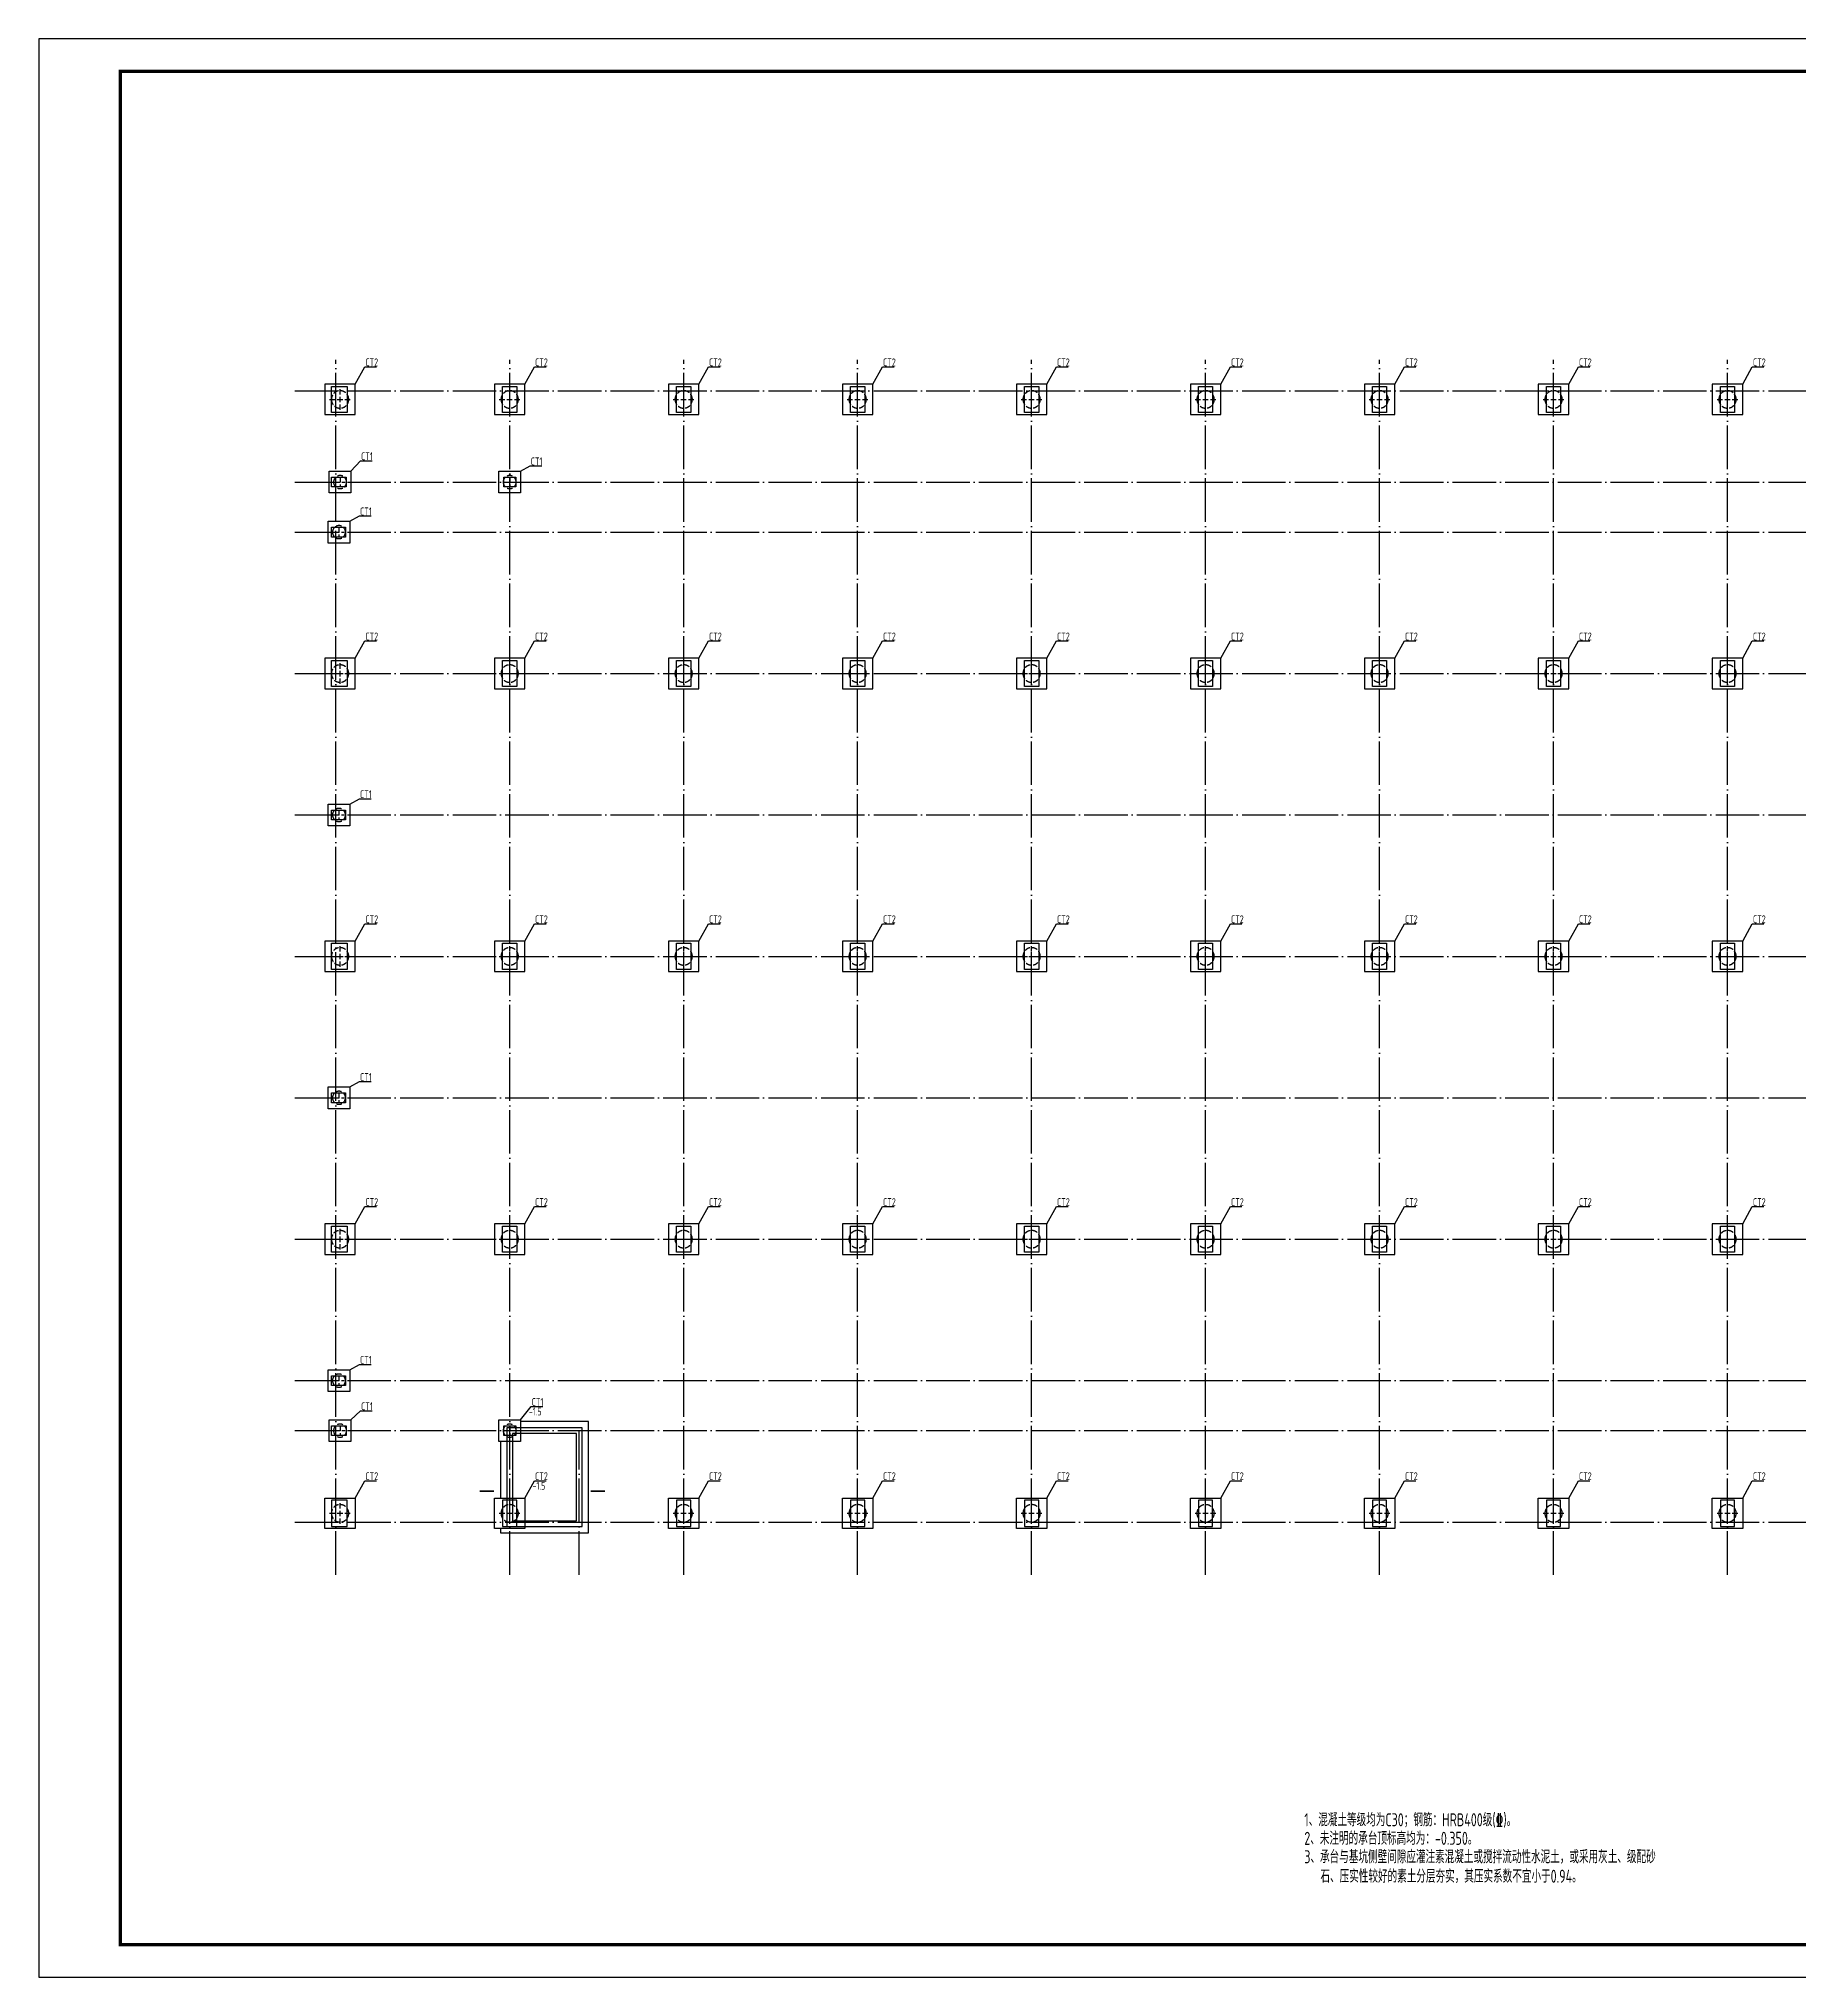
# Model space of a CAD drawing. Extents: x 19118 to 566552, y -1188739 to 92943.
# Drawn here: x 243357 to 324264, y -192636 to -103536 of the extents above; entities that cross this region are included whole.
import ezdxf

# ---------------------------------------------------------------- set-up
doc = ezdxf.new("R2010")
doc.units = 0
doc.header["$LTSCALE"] = 1000
doc.header["$MEASUREMENT"] = 0
doc.linetypes.add('DASH', pattern=[0.35, 0.25, -0.1])
doc.linetypes.add('DOTE', pattern=[2.42, 2, -0.2, 0.02, -0.2])
for name, color, linetype in [('DIM_SYMB', 3, 'CONTINUOUS'), ('DOTE', 9, 'DOTE'), ('PUB_TITLE', 4, 'CONTINUOUS'), ('TEXT', 7, 'CONTINUOUS'), ('WALL', 6, 'CONTINUOUS'), ('引线', 9, 'CONTINUOUS'), ('承台', 2, 'CONTINUOUS'), ('柱', 2, 'CONTINUOUS'), ('桩基标注', 7, 'CONTINUOUS'), ('桩心', 33, 'CONTINUOUS')]:
    doc.layers.add(name, color=color, linetype=linetype)
doc.layers.add('混凝土柱', color=2, linetype='CONTINUOUS', lineweight=25)
doc.styles.add('TSSD_Dimension', font='Tssdeng.shx', dxfattribs={"width": 0.7, "bigfont": 'hztxt.shx'})
doc.styles.add('TSSD_Rein', font='atssdeng.shx', dxfattribs={"width": 0.7, "bigfont": 'atssdchn.shx'})

msp = doc.modelspace()

# ---------------------------------------------------------------- linework, layer by layer
at = {"layer": 'DIM_SYMB', "const_width": 75}
for points in [[(264296.22, -170292.06), (263627.11, -170292.06)], [(269402.47, -170292.06), (268733.36, -170292.06)]]:
    msp.add_lwpolyline(points, dxfattribs=at)
at = {"layer": 'DOTE', "color": 8}
for p, q in [((257012.4, -174135.65), (257012.4, -118286.09)), ((265012.4, -174135.65), (265012.4, -118286.09)), ((273012.4, -174135.65), (273012.4, -118286.09)), ((281012.4, -174135.65), (281012.4, -118286.09)), ((289012.4, -174135.65), (289012.4, -118286.09)), ((297012.4, -174135.65), (297012.4, -118286.09)), ((305012.4, -174135.65), (305012.4, -118286.09)), ((313012.4, -174135.65), (313012.4, -118286.09)), ((321012.4, -174135.65), (321012.4, -118286.09)), ((255130.89, -119713.12), (363668.15, -119713.12)), ((255130.89, -123913.12), (363668.15, -123913.12)), ((255130.89, -126213.12), (363668.15, -126213.12)), ((255130.89, -132713.12), (363668.15, -132713.12)), ((255130.89, -139213.12), (363668.15, -139213.12)), ((255130.89, -145713.12), (363668.15, -145713.12)), ((255130.89, -152213.12), (363668.15, -152213.12)), ((255130.89, -158713.12), (363668.15, -158713.12)), ((255130.89, -165213.12), (363668.15, -165213.12)), ((255130.89, -167513.12), (363668.15, -167513.12)), ((268212.4, -174135.65), (268212.4, -167513.12)), ((255130.89, -171713.12), (363668.15, -171713.12))]:
    msp.add_line(p, q, dxfattribs=at)
at = {"layer": 'PUB_TITLE'}
msp.add_lwpolyline([(243357.07, -192635.97), (401007.07, -192635.97), (401007.07, -103535.97), (243357.07, -103535.97)], close=True, dxfattribs=at)
at = {"layer": 'PUB_TITLE', "const_width": 150}
msp.add_lwpolyline([(247107.07, -191135.97), (399507.07, -191135.97), (399507.07, -105035.97), (247107.07, -105035.97)], close=True, dxfattribs=at)
at = {"layer": 'WALL'}
for points in [[(264887.4, -171913.12), (268337.4, -171913.12), (268337.4, -167388.12), (264887.4, -167388.12)], [(265137.4, -171663.12), (268087.4, -171663.12), (268087.4, -167638.12), (265137.4, -167638.12)]]:
    msp.add_lwpolyline(points, close=True, dxfattribs=at)
at = {"layer": '引线', "linetype": 'DASH'}
for points in [[(257612.39, -120109.31, 0.99524903), (256812.4, -120113.12, 1.00477364)], [(265412.39, -120109.31, 0.99524903), (264612.4, -120113.12, 1.00477364)], [(273412.39, -120109.31, 0.99524903), (272612.4, -120113.12, 1.00477364)], [(281412.39, -120109.31, 0.99524903), (280612.4, -120113.12, 1.00477364)], [(289412.39, -120109.31, 0.99524903), (288612.4, -120113.12, 1.00477364)], [(297412.39, -120109.31, 0.99524903), (296612.4, -120113.12, 1.00477364)], [(305412.39, -120109.31, 0.99524903), (304612.4, -120113.12, 1.00477364)], [(313412.39, -120109.31, 0.99524903), (312612.4, -120113.12, 1.00477364)], [(321412.39, -120109.31, 0.99524903), (320612.4, -120113.12, 1.00477364)], [(257612.39, -132709.31, 0.99524903), (256812.4, -132713.12, 1.00477364)], [(265412.39, -132709.31, 0.99524903), (264612.4, -132713.12, 1.00477364)], [(273412.39, -132709.31, 0.99524903), (272612.4, -132713.12, 1.00477364)], [(281412.39, -132709.31, 0.99524903), (280612.4, -132713.12, 1.00477364)], [(289412.39, -132709.31, 0.99524903), (288612.4, -132713.12, 1.00477364)], [(297412.39, -132709.31, 0.99524903), (296612.4, -132713.12, 1.00477364)], [(305412.39, -132709.31, 0.99524903), (304612.4, -132713.12, 1.00477364)], [(313412.39, -132709.31, 0.99524903), (312612.4, -132713.12, 1.00477364)], [(321412.39, -132709.31, 0.99524903), (320612.4, -132713.12, 1.00477364)], [(257612.39, -145709.31, 0.99524903), (256812.4, -145713.12, 1.00477364)], [(265412.39, -145709.31, 0.99524903), (264612.4, -145713.12, 1.00477364)], [(273412.39, -145709.31, 0.99524903), (272612.4, -145713.12, 1.00477364)], [(281412.39, -145709.31, 0.99524903), (280612.4, -145713.12, 1.00477364)], [(289412.39, -145709.31, 0.99524903), (288612.4, -145713.12, 1.00477364)], [(297412.39, -145709.31, 0.99524903), (296612.4, -145713.12, 1.00477364)], [(305412.39, -145709.31, 0.99524903), (304612.4, -145713.12, 1.00477364)], [(313412.39, -145709.31, 0.99524903), (312612.4, -145713.12, 1.00477364)], [(321412.39, -145709.31, 0.99524903), (320612.4, -145713.12, 1.00477364)], [(257612.39, -158709.31, 0.99524903), (256812.4, -158713.12, 1.00477364)], [(265412.39, -158709.31, 0.99524903), (264612.4, -158713.12, 1.00477364)], [(273412.39, -158709.31, 0.99524903), (272612.4, -158713.12, 1.00477364)], [(281412.39, -158709.31, 0.99524903), (280612.4, -158713.12, 1.00477364)], [(289412.39, -158709.31, 0.99524903), (288612.4, -158713.12, 1.00477364)], [(297412.39, -158709.31, 0.99524903), (296612.4, -158713.12, 1.00477364)], [(305412.39, -158709.31, 0.99524903), (304612.4, -158713.12, 1.00477364)], [(313412.39, -158709.31, 0.99524903), (312612.4, -158713.12, 1.00477364)], [(321412.39, -158709.31, 0.99524903), (320612.4, -158713.12, 1.00477364)], [(257612.39, -171309.31, 0.99524903), (256812.4, -171313.12, 1.00477364)], [(265412.39, -171309.31, 0.99524903), (264612.4, -171313.12, 1.00477364)], [(273412.39, -171309.31, 0.99524903), (272612.4, -171313.12, 1.00477364)], [(281412.39, -171309.31, 0.99524903), (280612.4, -171313.12, 1.00477364)], [(289412.39, -171309.31, 0.99524903), (288612.4, -171313.12, 1.00477364)], [(297412.39, -171309.31, 0.99524903), (296612.4, -171313.12, 1.00477364)], [(305412.39, -171309.31, 0.99524903), (304612.4, -171313.12, 1.00477364)], [(313412.39, -171309.31, 0.99524903), (312612.4, -171313.12, 1.00477364)], [(321412.39, -171309.31, 0.99524903), (320612.4, -171313.12, 1.00477364)]]:
    msp.add_lwpolyline(points, format="xyb", close=True, dxfattribs=at)
for points in [[(257512.39, -123915.98, -0.99524903), (256912.4, -123913.12, -1.00477364), (257512.39, -123915.98, -209.98235095)], [(265312.39, -123915.98, -0.99524903), (264712.4, -123913.12, -1.00477364), (265312.39, -123915.98, -209.98235095)], [(257462.39, -126215.98, -0.99524903), (256862.4, -126213.12, -1.00477364), (257462.39, -126215.98, -209.98235095)], [(257462.39, -139215.98, -0.99524903), (256862.4, -139213.12, -1.00477364), (257462.39, -139215.98, -209.98235095)], [(257462.39, -152215.98, -0.99524903), (256862.4, -152213.12, -1.00477364), (257462.39, -152215.98, -209.98235095)], [(257462.39, -165215.98, -0.99524903), (256862.4, -165213.12, -1.00477364), (257462.39, -165215.98, -209.98235095)], [(257512.39, -167515.98, -0.99524903), (256912.4, -167513.12, -1.00477364), (257512.39, -167515.98, -209.98235095)], [(265312.39, -167515.98, -0.99524903), (264712.4, -167513.12, -1.00477364), (265312.39, -167515.98, -209.98235095)]]:
    msp.add_lwpolyline(points, format="xyb", dxfattribs=at)
at = {"layer": '承台'}
for points in [[(256512.4, -120813.12), (257912.4, -120813.12), (257912.4, -119413.12), (256512.4, -119413.12)], [(264312.4, -120813.12), (265712.4, -120813.12), (265712.4, -119413.12), (264312.4, -119413.12)], [(272312.4, -120813.12), (273712.4, -120813.12), (273712.4, -119413.12), (272312.4, -119413.12)], [(280312.4, -120813.12), (281712.4, -120813.12), (281712.4, -119413.12), (280312.4, -119413.12)], [(288312.4, -120813.12), (289712.4, -120813.12), (289712.4, -119413.12), (288312.4, -119413.12)], [(296312.4, -120813.12), (297712.4, -120813.12), (297712.4, -119413.12), (296312.4, -119413.12)], [(304312.4, -120813.12), (305712.4, -120813.12), (305712.4, -119413.12), (304312.4, -119413.12)], [(312312.4, -120813.12), (313712.4, -120813.12), (313712.4, -119413.12), (312312.4, -119413.12)], [(320312.4, -120813.12), (321712.4, -120813.12), (321712.4, -119413.12), (320312.4, -119413.12)], [(256712.4, -123413.12), (257712.4, -123413.12), (257712.4, -124413.12), (256712.4, -124413.12)], [(264512.4, -123413.12), (265512.4, -123413.12), (265512.4, -124413.12), (264512.4, -124413.12)], [(256662.4, -125713.12), (257662.4, -125713.12), (257662.4, -126713.12), (256662.4, -126713.12)], [(256512.4, -133413.12), (257912.4, -133413.12), (257912.4, -132013.12), (256512.4, -132013.12)], [(264312.4, -133413.12), (265712.4, -133413.12), (265712.4, -132013.12), (264312.4, -132013.12)], [(272312.4, -133413.12), (273712.4, -133413.12), (273712.4, -132013.12), (272312.4, -132013.12)], [(280312.4, -133413.12), (281712.4, -133413.12), (281712.4, -132013.12), (280312.4, -132013.12)], [(288312.4, -133413.12), (289712.4, -133413.12), (289712.4, -132013.12), (288312.4, -132013.12)], [(296312.4, -133413.12), (297712.4, -133413.12), (297712.4, -132013.12), (296312.4, -132013.12)], [(304312.4, -133413.12), (305712.4, -133413.12), (305712.4, -132013.12), (304312.4, -132013.12)], [(312312.4, -133413.12), (313712.4, -133413.12), (313712.4, -132013.12), (312312.4, -132013.12)], [(320312.4, -133413.12), (321712.4, -133413.12), (321712.4, -132013.12), (320312.4, -132013.12)], [(256662.4, -138713.12), (257662.4, -138713.12), (257662.4, -139713.12), (256662.4, -139713.12)], [(256512.4, -146413.12), (257912.4, -146413.12), (257912.4, -145013.12), (256512.4, -145013.12)], [(264312.4, -146413.12), (265712.4, -146413.12), (265712.4, -145013.12), (264312.4, -145013.12)], [(272312.4, -146413.12), (273712.4, -146413.12), (273712.4, -145013.12), (272312.4, -145013.12)], [(280312.4, -146413.12), (281712.4, -146413.12), (281712.4, -145013.12), (280312.4, -145013.12)], [(288312.4, -146413.12), (289712.4, -146413.12), (289712.4, -145013.12), (288312.4, -145013.12)], [(296312.4, -146413.12), (297712.4, -146413.12), (297712.4, -145013.12), (296312.4, -145013.12)], [(304312.4, -146413.12), (305712.4, -146413.12), (305712.4, -145013.12), (304312.4, -145013.12)], [(312312.4, -146413.12), (313712.4, -146413.12), (313712.4, -145013.12), (312312.4, -145013.12)], [(320312.4, -146413.12), (321712.4, -146413.12), (321712.4, -145013.12), (320312.4, -145013.12)], [(256662.4, -151713.12), (257662.4, -151713.12), (257662.4, -152713.12), (256662.4, -152713.12)], [(256512.4, -159413.12), (257912.4, -159413.12), (257912.4, -158013.12), (256512.4, -158013.12)], [(264312.4, -159413.12), (265712.4, -159413.12), (265712.4, -158013.12), (264312.4, -158013.12)], [(272312.4, -159413.12), (273712.4, -159413.12), (273712.4, -158013.12), (272312.4, -158013.12)], [(280312.4, -159413.12), (281712.4, -159413.12), (281712.4, -158013.12), (280312.4, -158013.12)], [(288312.4, -159413.12), (289712.4, -159413.12), (289712.4, -158013.12), (288312.4, -158013.12)], [(296312.4, -159413.12), (297712.4, -159413.12), (297712.4, -158013.12), (296312.4, -158013.12)], [(304312.4, -159413.12), (305712.4, -159413.12), (305712.4, -158013.12), (304312.4, -158013.12)], [(312312.4, -159413.12), (313712.4, -159413.12), (313712.4, -158013.12), (312312.4, -158013.12)], [(320312.4, -159413.12), (321712.4, -159413.12), (321712.4, -158013.12), (320312.4, -158013.12)], [(256662.4, -164713.12), (257662.4, -164713.12), (257662.4, -165713.12), (256662.4, -165713.12)], [(256712.4, -167013.12), (257712.4, -167013.12), (257712.4, -168013.12), (256712.4, -168013.12)], [(264512.4, -167013.12), (265512.4, -167013.12), (265512.4, -168013.12), (264512.4, -168013.12)], [(256512.4, -170613.12), (257912.4, -170613.12), (257912.4, -172013.12), (256512.4, -172013.12)], [(264312.4, -170613.12), (265712.4, -170613.12), (265712.4, -172013.12), (264312.4, -172013.12)], [(272312.4, -170613.12), (273712.4, -170613.12), (273712.4, -172013.12), (272312.4, -172013.12)], [(280312.4, -170613.12), (281712.4, -170613.12), (281712.4, -172013.12), (280312.4, -172013.12)], [(288312.4, -170613.12), (289712.4, -170613.12), (289712.4, -172013.12), (288312.4, -172013.12)], [(296312.4, -170613.12), (297712.4, -170613.12), (297712.4, -172013.12), (296312.4, -172013.12)], [(304312.4, -170613.12), (305712.4, -170613.12), (305712.4, -172013.12), (304312.4, -172013.12)], [(312312.4, -170613.12), (313712.4, -170613.12), (313712.4, -172013.12), (312312.4, -172013.12)], [(320312.4, -170613.12), (321712.4, -170613.12), (321712.4, -172013.12), (320312.4, -172013.12)]]:
    msp.add_lwpolyline(points, close=True, dxfattribs=at)
for points in [[(264587.4, -172013.12), (264587.4, -172213.12), (268637.4, -172213.12), (268637.4, -167088.12), (265512.4, -167088.12)], [(264587.4, -168013.12), (264587.4, -170613.12)]]:
    msp.add_lwpolyline(points, dxfattribs=at)
at = {"layer": '柱'}
for points in [[(256812.4, -119513.12), (257537.4, -119513.12), (257537.4, -120713.12), (256812.4, -120713.12)], [(264687.4, -119513.12), (265337.4, -119513.12), (265337.4, -120713.12), (264687.4, -120713.12)], [(272687.4, -119513.12), (273337.4, -119513.12), (273337.4, -120713.12), (272687.4, -120713.12)], [(280687.4, -119513.12), (281337.4, -119513.12), (281337.4, -120713.12), (280687.4, -120713.12)], [(288687.4, -119513.12), (289337.4, -119513.12), (289337.4, -120713.12), (288687.4, -120713.12)], [(296687.4, -119513.12), (297337.4, -119513.12), (297337.4, -120713.12), (296687.4, -120713.12)], [(304687.4, -119513.12), (305337.4, -119513.12), (305337.4, -120713.12), (304687.4, -120713.12)], [(312687.4, -119513.12), (313337.4, -119513.12), (313337.4, -120713.12), (312687.4, -120713.12)], [(320687.4, -119513.12), (321337.4, -119513.12), (321337.4, -120713.12), (320687.4, -120713.12)], [(256812.4, -132113.12), (257537.4, -132113.12), (257537.4, -133313.12), (256812.4, -133313.12)], [(264687.4, -132113.12), (265337.4, -132113.12), (265337.4, -133313.12), (264687.4, -133313.12)], [(272687.4, -132113.12), (273337.4, -132113.12), (273337.4, -133313.12), (272687.4, -133313.12)], [(280687.4, -132113.12), (281337.4, -132113.12), (281337.4, -133313.12), (280687.4, -133313.12)], [(288687.4, -132113.12), (289337.4, -132113.12), (289337.4, -133313.12), (288687.4, -133313.12)], [(296687.4, -132113.12), (297337.4, -132113.12), (297337.4, -133313.12), (296687.4, -133313.12)], [(304687.4, -132113.12), (305337.4, -132113.12), (305337.4, -133313.12), (304687.4, -133313.12)], [(312687.4, -132113.12), (313337.4, -132113.12), (313337.4, -133313.12), (312687.4, -133313.12)], [(320687.4, -132113.12), (321337.4, -132113.12), (321337.4, -133313.12), (320687.4, -133313.12)], [(256812.4, -145113.12), (257537.4, -145113.12), (257537.4, -146313.12), (256812.4, -146313.12)], [(264687.4, -145113.12), (265337.4, -145113.12), (265337.4, -146313.12), (264687.4, -146313.12)], [(272687.4, -145113.12), (273337.4, -145113.12), (273337.4, -146313.12), (272687.4, -146313.12)], [(280687.4, -145113.12), (281337.4, -145113.12), (281337.4, -146313.12), (280687.4, -146313.12)], [(288687.4, -145113.12), (289337.4, -145113.12), (289337.4, -146313.12), (288687.4, -146313.12)], [(296687.4, -145113.12), (297337.4, -145113.12), (297337.4, -146313.12), (296687.4, -146313.12)], [(304687.4, -145113.12), (305337.4, -145113.12), (305337.4, -146313.12), (304687.4, -146313.12)], [(312687.4, -145113.12), (313337.4, -145113.12), (313337.4, -146313.12), (312687.4, -146313.12)], [(320687.4, -145113.12), (321337.4, -145113.12), (321337.4, -146313.12), (320687.4, -146313.12)], [(256812.4, -158113.12), (257537.4, -158113.12), (257537.4, -159313.12), (256812.4, -159313.12)], [(264687.4, -158113.12), (265337.4, -158113.12), (265337.4, -159313.12), (264687.4, -159313.12)], [(272687.4, -158113.12), (273337.4, -158113.12), (273337.4, -159313.12), (272687.4, -159313.12)], [(280687.4, -158113.12), (281337.4, -158113.12), (281337.4, -159313.12), (280687.4, -159313.12)], [(288687.4, -158113.12), (289337.4, -158113.12), (289337.4, -159313.12), (288687.4, -159313.12)], [(296687.4, -158113.12), (297337.4, -158113.12), (297337.4, -159313.12), (296687.4, -159313.12)], [(304687.4, -158113.12), (305337.4, -158113.12), (305337.4, -159313.12), (304687.4, -159313.12)], [(312687.4, -158113.12), (313337.4, -158113.12), (313337.4, -159313.12), (312687.4, -159313.12)], [(320687.4, -158113.12), (321337.4, -158113.12), (321337.4, -159313.12), (320687.4, -159313.12)], [(256812.4, -171913.12), (257537.4, -171913.12), (257537.4, -170713.12), (256812.4, -170713.12)], [(264687.4, -171913.12), (265337.4, -171913.12), (265337.4, -170713.12), (264687.4, -170713.12)], [(272687.4, -171913.12), (273337.4, -171913.12), (273337.4, -170713.12), (272687.4, -170713.12)], [(280687.4, -171913.12), (281337.4, -171913.12), (281337.4, -170713.12), (280687.4, -170713.12)], [(288687.4, -171913.12), (289337.4, -171913.12), (289337.4, -170713.12), (288687.4, -170713.12)], [(296687.4, -171913.12), (297337.4, -171913.12), (297337.4, -170713.12), (296687.4, -170713.12)], [(304687.4, -171913.12), (305337.4, -171913.12), (305337.4, -170713.12), (304687.4, -170713.12)], [(312687.4, -171913.12), (313337.4, -171913.12), (313337.4, -170713.12), (312687.4, -170713.12)], [(320687.4, -171913.12), (321337.4, -171913.12), (321337.4, -170713.12), (320687.4, -170713.12)]]:
    msp.add_lwpolyline(points, close=True, dxfattribs=at)
at = {"layer": '桩基标注'}
for points in [[(257912.4, -119413.12), (258353.08, -118612.49), (258885.39, -118612.49)], [(265712.4, -119413.12), (266153.08, -118612.49), (266685.39, -118612.49)], [(273712.4, -119413.12), (274153.08, -118612.49), (274685.39, -118612.49)], [(281712.4, -119413.12), (282153.08, -118612.49), (282685.39, -118612.49)], [(289712.4, -119413.12), (290153.08, -118612.49), (290685.39, -118612.49)], [(297712.4, -119413.12), (298153.08, -118612.49), (298685.39, -118612.49)], [(305712.4, -119413.12), (306153.08, -118612.49), (306685.39, -118612.49)], [(313712.4, -119413.12), (314153.08, -118612.49), (314685.39, -118612.49)], [(321712.4, -119413.12), (322153.08, -118612.49), (322685.39, -118612.49)], [(257712.4, -123413.12), (258153.08, -122931.38), (258685.39, -122931.38)], [(265512.4, -123413.12), (265953.08, -123165.4), (266485.39, -123165.4)], [(257662.4, -125713.12), (258103.08, -125465.4), (258635.39, -125465.4)], [(257912.4, -132013.13), (258353.08, -131212.49), (258885.39, -131212.49)], [(265712.4, -132013.13), (266153.08, -131212.49), (266685.39, -131212.49)], [(273712.4, -132013.13), (274153.08, -131212.49), (274685.39, -131212.49)], [(281712.4, -132013.13), (282153.08, -131212.49), (282685.39, -131212.49)], [(289712.4, -132013.13), (290153.08, -131212.49), (290685.39, -131212.49)], [(297712.4, -132013.13), (298153.08, -131212.49), (298685.39, -131212.49)], [(305712.4, -132013.13), (306153.08, -131212.49), (306685.39, -131212.49)], [(313712.4, -132013.13), (314153.08, -131212.49), (314685.39, -131212.49)], [(321712.4, -132013.13), (322153.08, -131212.49), (322685.39, -131212.49)], [(257662.4, -138713.12), (258103.08, -138465.4), (258635.39, -138465.4)], [(257912.4, -145013.13), (258353.08, -144212.49), (258885.39, -144212.49)], [(265712.4, -145013.13), (266153.08, -144212.49), (266685.39, -144212.49)], [(273712.4, -145013.13), (274153.08, -144212.49), (274685.39, -144212.49)], [(281712.4, -145013.13), (282153.08, -144212.49), (282685.39, -144212.49)], [(289712.4, -145013.13), (290153.08, -144212.49), (290685.39, -144212.49)], [(297712.4, -145013.13), (298153.08, -144212.49), (298685.39, -144212.49)], [(305712.4, -145013.13), (306153.08, -144212.49), (306685.39, -144212.49)], [(313712.4, -145013.13), (314153.08, -144212.49), (314685.39, -144212.49)], [(321712.4, -145013.13), (322153.08, -144212.49), (322685.39, -144212.49)], [(257662.4, -151713.12), (258103.08, -151465.4), (258635.39, -151465.4)], [(257912.4, -158013.13), (258353.08, -157212.49), (258885.39, -157212.49)], [(265712.4, -158013.13), (266153.08, -157212.49), (266685.39, -157212.49)], [(273712.4, -158013.13), (274153.08, -157212.49), (274685.39, -157212.49)], [(281712.4, -158013.13), (282153.08, -157212.49), (282685.39, -157212.49)], [(289712.4, -158013.13), (290153.08, -157212.49), (290685.39, -157212.49)], [(297712.4, -158013.13), (298153.08, -157212.49), (298685.39, -157212.49)], [(305712.4, -158013.13), (306153.08, -157212.49), (306685.39, -157212.49)], [(313712.4, -158013.13), (314153.08, -157212.49), (314685.39, -157212.49)], [(321712.4, -158013.13), (322153.08, -157212.49), (322685.39, -157212.49)], [(257662.4, -164713.12), (258103.08, -164465.4), (258635.39, -164465.4)], [(257712.4, -167013.12), (258153.08, -166598.51), (258685.39, -166598.51)], [(265512.4, -167013.12), (265998.15, -166401.13), (266530.46, -166401.13)], [(257912.4, -170613.12), (258353.08, -169812.49), (258885.39, -169812.49)], [(265712.4, -170613.12), (266153.08, -169812.49), (266685.39, -169812.49)], [(273712.4, -170613.12), (274153.08, -169812.49), (274685.39, -169812.49)], [(281712.4, -170613.12), (282153.08, -169812.49), (282685.39, -169812.49)], [(289712.4, -170613.12), (290153.08, -169812.49), (290685.39, -169812.49)], [(297712.4, -170613.12), (298153.08, -169812.49), (298685.39, -169812.49)], [(305712.4, -170613.12), (306153.08, -169812.49), (306685.39, -169812.49)], [(313712.4, -170613.12), (314153.08, -169812.49), (314685.39, -169812.49)], [(321712.4, -170613.12), (322153.08, -169812.49), (322685.39, -169812.49)]]:
    msp.add_lwpolyline(points, dxfattribs=at)
at = {"layer": '桩心', "color": 8, "linetype": 'DASH'}
for p, q in [((256732.4, -120113.12), (257692.4, -120113.12)), ((257212.4, -120593.12), (257212.4, -119633.12)), ((264532.4, -120113.12), (265492.4, -120113.12)), ((265012.4, -120593.12), (265012.4, -119633.12)), ((272532.4, -120113.12), (273492.4, -120113.12)), ((273012.4, -120593.12), (273012.4, -119633.12)), ((280532.4, -120113.12), (281492.4, -120113.12)), ((281012.4, -120593.12), (281012.4, -119633.12)), ((288532.4, -120113.12), (289492.4, -120113.12)), ((289012.4, -120593.12), (289012.4, -119633.12)), ((296532.4, -120113.12), (297492.4, -120113.12)), ((297012.4, -120593.12), (297012.4, -119633.12)), ((304532.4, -120113.12), (305492.4, -120113.12)), ((305012.4, -120593.12), (305012.4, -119633.12)), ((312532.4, -120113.12), (313492.4, -120113.12)), ((313012.4, -120593.12), (313012.4, -119633.12)), ((320532.4, -120113.12), (321492.4, -120113.12)), ((321012.4, -120593.12), (321012.4, -119633.12)), ((257212.4, -123673.12), (257212.4, -124153.12)), ((265012.4, -123673.12), (265012.4, -124153.12)), ((256972.4, -123913.12), (257452.4, -123913.12)), ((264772.4, -123913.12), (265252.4, -123913.12)), ((256922.4, -126213.12), (257402.4, -126213.12)), ((257162.4, -125973.12), (257162.4, -126453.12)), ((256732.4, -132713.12), (257692.4, -132713.12)), ((257212.4, -133193.12), (257212.4, -132233.12)), ((264532.4, -132713.12), (265492.4, -132713.12)), ((265012.4, -133193.12), (265012.4, -132233.12)), ((272532.4, -132713.12), (273492.4, -132713.12)), ((273012.4, -133193.12), (273012.4, -132233.12)), ((280532.4, -132713.12), (281492.4, -132713.12)), ((281012.4, -133193.12), (281012.4, -132233.12)), ((288532.4, -132713.12), (289492.4, -132713.12)), ((289012.4, -133193.12), (289012.4, -132233.12)), ((296532.4, -132713.12), (297492.4, -132713.12)), ((297012.4, -133193.12), (297012.4, -132233.12)), ((304532.4, -132713.12), (305492.4, -132713.12)), ((305012.4, -133193.12), (305012.4, -132233.12)), ((312532.4, -132713.12), (313492.4, -132713.12)), ((313012.4, -133193.12), (313012.4, -132233.12)), ((320532.4, -132713.12), (321492.4, -132713.12)), ((321012.4, -133193.12), (321012.4, -132233.12)), ((257162.4, -138973.12), (257162.4, -139453.12)), ((256922.4, -139213.12), (257402.4, -139213.12)), ((256732.4, -145713.12), (257692.4, -145713.12)), ((257212.4, -146193.12), (257212.4, -145233.12)), ((264532.4, -145713.12), (265492.4, -145713.12)), ((265012.4, -146193.12), (265012.4, -145233.12)), ((272532.4, -145713.12), (273492.4, -145713.12)), ((273012.4, -146193.12), (273012.4, -145233.12)), ((280532.4, -145713.12), (281492.4, -145713.12)), ((281012.4, -146193.12), (281012.4, -145233.12)), ((288532.4, -145713.12), (289492.4, -145713.12)), ((289012.4, -146193.12), (289012.4, -145233.12)), ((296532.4, -145713.12), (297492.4, -145713.12)), ((297012.4, -146193.12), (297012.4, -145233.12)), ((304532.4, -145713.12), (305492.4, -145713.12)), ((305012.4, -146193.12), (305012.4, -145233.12)), ((312532.4, -145713.12), (313492.4, -145713.12)), ((313012.4, -146193.12), (313012.4, -145233.12)), ((320532.4, -145713.12), (321492.4, -145713.12)), ((321012.4, -146193.12), (321012.4, -145233.12)), ((256922.4, -152213.12), (257402.4, -152213.12)), ((257162.4, -151973.12), (257162.4, -152453.12)), ((257212.4, -159193.12), (257212.4, -158233.12)), ((265012.4, -159193.12), (265012.4, -158233.12)), ((273012.4, -159193.12), (273012.4, -158233.12)), ((281012.4, -159193.12), (281012.4, -158233.12)), ((289012.4, -159193.12), (289012.4, -158233.12)), ((297012.4, -159193.12), (297012.4, -158233.12)), ((305012.4, -159193.12), (305012.4, -158233.12)), ((313012.4, -159193.12), (313012.4, -158233.12)), ((321012.4, -159193.12), (321012.4, -158233.12)), ((256732.4, -158713.12), (257692.4, -158713.12)), ((264532.4, -158713.12), (265492.4, -158713.12)), ((272532.4, -158713.12), (273492.4, -158713.12)), ((280532.4, -158713.12), (281492.4, -158713.12)), ((288532.4, -158713.12), (289492.4, -158713.12)), ((296532.4, -158713.12), (297492.4, -158713.12)), ((304532.4, -158713.12), (305492.4, -158713.12)), ((312532.4, -158713.12), (313492.4, -158713.12)), ((320532.4, -158713.12), (321492.4, -158713.12)), ((256922.4, -165213.12), (257402.4, -165213.12)), ((257162.4, -164973.12), (257162.4, -165453.12)), ((257212.4, -167273.12), (257212.4, -167753.12)), ((265012.4, -167273.12), (265012.4, -167753.12)), ((256972.4, -167513.12), (257452.4, -167513.12)), ((264772.4, -167513.12), (265252.4, -167513.12)), ((257212.4, -171793.12), (257212.4, -170833.12)), ((265012.4, -171793.12), (265012.4, -170833.12)), ((273012.4, -171793.12), (273012.4, -170833.12)), ((281012.4, -171793.12), (281012.4, -170833.12)), ((289012.4, -171793.12), (289012.4, -170833.12)), ((297012.4, -171793.12), (297012.4, -170833.12)), ((305012.4, -171793.12), (305012.4, -170833.12)), ((313012.4, -171793.12), (313012.4, -170833.12)), ((321012.4, -171793.12), (321012.4, -170833.12)), ((256732.4, -171313.12), (257692.4, -171313.12)), ((264532.4, -171313.12), (265492.4, -171313.12)), ((272532.4, -171313.12), (273492.4, -171313.12)), ((280532.4, -171313.12), (281492.4, -171313.12)), ((288532.4, -171313.12), (289492.4, -171313.12)), ((296532.4, -171313.12), (297492.4, -171313.12)), ((304532.4, -171313.12), (305492.4, -171313.12)), ((312532.4, -171313.12), (313492.4, -171313.12)), ((320532.4, -171313.12), (321492.4, -171313.12))]:
    msp.add_line(p, q, dxfattribs=at)
at = {"layer": '混凝土柱'}
for points in [[(256812.4, -123688.12), (257487.4, -123688.12), (257487.4, -124138.12), (256812.4, -124138.12)], [(264737.4, -123688.12), (265287.4, -123688.12), (265287.4, -124138.12), (264737.4, -124138.12)], [(256812.4, -125988.12), (257462.4, -125988.12), (257462.4, -126438.12), (256812.4, -126438.12)], [(256812.4, -138988.12), (257462.4, -138988.12), (257462.4, -139438.12), (256812.4, -139438.12)], [(256812.4, -151988.12), (257462.4, -151988.12), (257462.4, -152438.12), (256812.4, -152438.12)], [(256812.4, -164988.12), (257462.4, -164988.12), (257462.4, -165438.12), (256812.4, -165438.12)], [(256812.4, -167288.12), (257487.4, -167288.12), (257487.4, -167738.12), (256812.4, -167738.12)], [(264737.4, -167288.12), (265287.4, -167288.12), (265287.4, -167738.12), (264737.4, -167738.12)]]:
    msp.add_lwpolyline(points, close=True, dxfattribs=at)

# ---------------------------------------------------------------- texts
at = {"layer": 'TEXT', "color": 2, "style": 'TSSD_Dimension', "width": 0.7}
for s, p in [('1、混凝土等级均为C30；钢筋：HRB400级(%%132)。', (301551.6, -185698.25, 0)), ('2、未注明的承台顶标高均为：-0.350。', (301551.6, -186550.91, 0)), ('3、承台与基坑侧壁间隙应灌注素混凝土或搅拌流动性水泥土，或采用灰土、级配砂', (301551.6, -187398.99, 0)), ('石、压实性较好的素土分层夯实，其压实系数不宜小于0.94。', (302293.92, -188292.92, 0))]:
    msp.add_text(s, height=600, dxfattribs=at).set_placement(p)
at = {"layer": 'WALL', "style": 'TSSD_Rein', "width": 0.7}
for p in [(265887.42, -166814.42), (266058.58, -170225.78)]:
    msp.add_text('-1.5', height=360, dxfattribs=at).set_placement(p)
at = {"layer": '桩基标注', "style": 'TSSD_Rein', "width": 0.7}
for s, p in [('CT2', (258379.08, -118587.83)), ('CT2', (266179.08, -118587.83)), ('CT2', (274179.08, -118587.83)), ('CT2', (282179.08, -118587.83)), ('CT2', (290179.08, -118587.83)), ('CT2', (298179.08, -118587.83)), ('CT2', (306179.08, -118587.83)), ('CT2', (314179.08, -118587.83)), ('CT2', (322179.08, -118587.83)), ('CT1', (258179.08, -122906.72)), ('CT1', (265979.08, -123140.75)), ('CT1', (258129.08, -125440.75)), ('CT2', (258379.08, -131187.83)), ('CT2', (266179.08, -131187.83)), ('CT2', (274179.08, -131187.83)), ('CT2', (282179.08, -131187.83)), ('CT2', (290179.08, -131187.83)), ('CT2', (298179.08, -131187.83)), ('CT2', (306179.08, -131187.83)), ('CT2', (314179.08, -131187.83)), ('CT2', (322179.08, -131187.83)), ('CT1', (258129.08, -138440.75)), ('CT2', (258379.08, -144187.83)), ('CT2', (266179.08, -144187.83)), ('CT2', (274179.08, -144187.83)), ('CT2', (282179.08, -144187.83)), ('CT2', (290179.08, -144187.83)), ('CT2', (298179.08, -144187.83)), ('CT2', (306179.08, -144187.83)), ('CT2', (314179.08, -144187.83)), ('CT2', (322179.08, -144187.83)), ('CT1', (258129.08, -151440.75)), ('CT2', (258379.08, -157187.83)), ('CT2', (266179.08, -157187.83)), ('CT2', (274179.08, -157187.83)), ('CT2', (282179.08, -157187.83)), ('CT2', (290179.08, -157187.83)), ('CT2', (298179.08, -157187.83)), ('CT2', (306179.08, -157187.83)), ('CT2', (314179.08, -157187.83)), ('CT2', (322179.08, -157187.83)), ('CT1', (258129.08, -164440.75)), ('CT1', (258179.08, -166573.85)), ('CT1', (266024.15, -166376.47)), ('CT2', (258379.08, -169787.83)), ('CT2', (266179.08, -169787.83)), ('CT2', (274179.08, -169787.83)), ('CT2', (282179.08, -169787.83)), ('CT2', (290179.08, -169787.83)), ('CT2', (298179.08, -169787.83)), ('CT2', (306179.08, -169787.83)), ('CT2', (314179.08, -169787.83)), ('CT2', (322179.08, -169787.83))]:
    msp.add_text(s, height=360, dxfattribs=at).set_placement(p)

doc.saveas('drawing.dxf')
